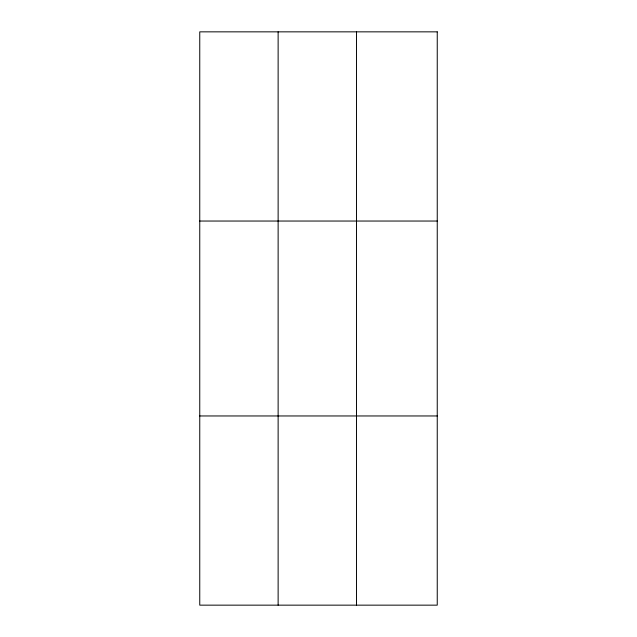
<?xml version="1.0" encoding="UTF-8"?>
<svg xmlns="http://www.w3.org/2000/svg" width="637" height="637" viewBox="0 0 637 637"><rect width="100%" height="100%" fill="white"/><g stroke="black" fill="none" stroke-linecap="round" stroke-linejoin="round"><path stroke-width="0.96" d="M278.13 605.15L278.13 31.85M356.497 605.15L356.497 31.85M199.755 221.039L437.245 221.039M199.755 415.961L437.245 415.961M437.245 31.85L437.245 605.15L199.755 605.15L199.755 31.85L437.245 31.85"/></g></svg>
